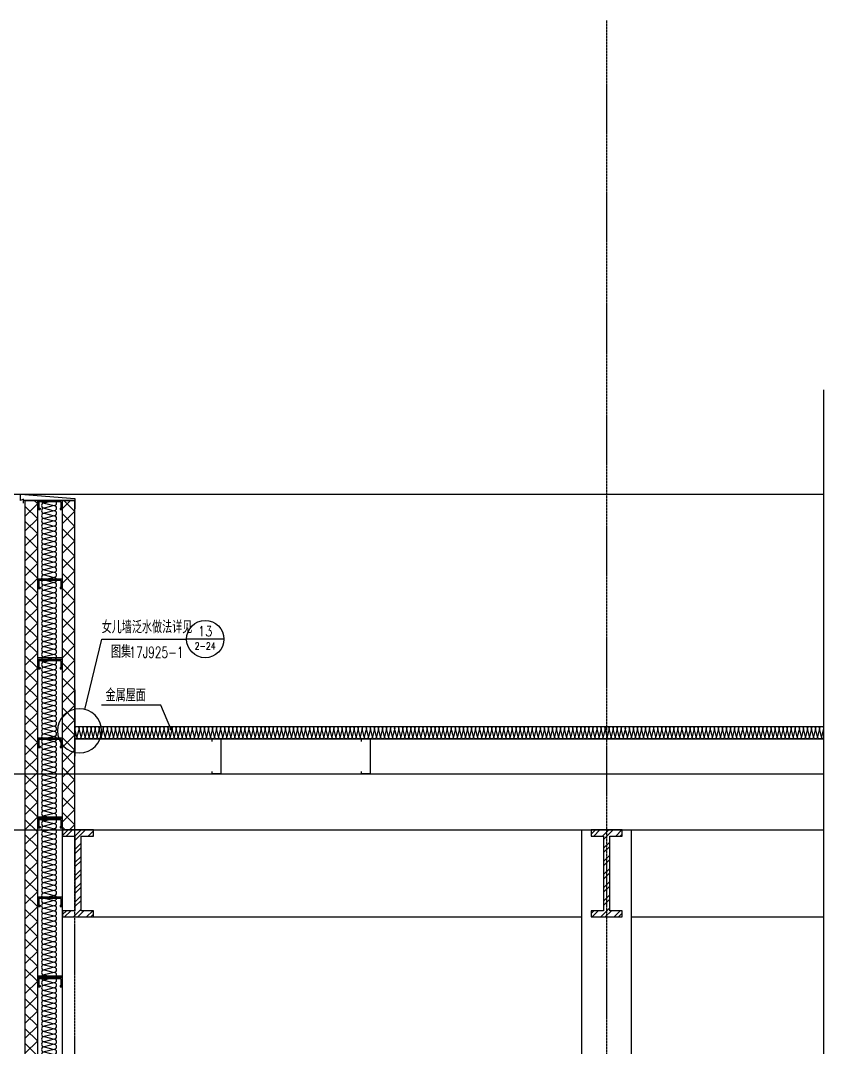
# Model space of a CAD drawing. Extents: x -1899985 to 1774885, y 556286 to 2175695.
# Drawn here: x -505517 to -498995, y 582308 to 590567 of the extents above; entities that cross this region are included whole.
import ezdxf
from ezdxf.enums import TextEntityAlignment as Align

# ---------------------------------------------------------------- set-up
doc = ezdxf.new("R2010")
doc.units = 0
doc.header["$LTSCALE"] = 10
doc.header["$MEASUREMENT"] = 0
doc.linetypes.add('20剖面图$0$__DASH', pattern=[0.35, 0.25, -0.1])
doc.linetypes.add('20剖面图$0$DOTE', pattern=[2.42, 2, -0.2, 0.02, -0.2])
for name, color, linetype in [('20剖面图$0$A-AXIS-DOTE', 14, '20剖面图$0$DOTE'), ('20剖面图$0$A-AXIS-SYMB', 3, 'Continuous'), ('20剖面图$0$A-HATCH-2', 251, 'Continuous'), ('20剖面图$0$A-LIN-V', 9, 'Continuous'), ('20剖面图$0$A-云线', 2, 'Continuous'), ('20剖面图$0$AS-COLN', 6, 'Continuous'), ('20剖面图$0$AS-WALL', 40, 'Continuous'), ('20剖面图$0$DIM_SYMB', 3, 'Continuous'), ('20剖面图$0$PUB_HATCH', 8, 'Continuous'), ('20剖面图$0$PUB_TEXT', 7, 'Continuous'), ('20剖面图$0$建-墙-填充', 8, 'Continuous'), ('20剖面图$0$建-柱-钢', 9, 'Continuous'), ('A-LIN-V', 9, 'Continuous')]:
    doc.layers.add(name, color=color, linetype=linetype)
doc.styles.add('20剖面图$0$_TCH_DIM', font='SIMPLEX', dxfattribs={"bigfont": 'GBCBIG'})
pattern_1 = [(45, (0, 0), (-53.0330086, 53.0330086), []), (45, (35.355, 0), (-53.0330086, 53.0330086), [])]
pattern_2 = [(45, (60, 0), (-60.000061, 60.000061), []), (135, (60, 0), (-60.000061, -60.000061), [])]

# ---------------------------------------------------------------- blocks, each defined once
blk = doc.blocks.new('20剖面图$0$G$C59B9C3A2')
at = {"layer": '20剖面图$0$A-LIN-V'}
blk.add_lwpolyline([(79.4, -16.8), (-333.7, -16.8)], dxfattribs=at)
at = {"layer": '20剖面图$0$AS-WALL'}
blk.add_lwpolyline([(-333.7, -38.1), (-333.7, -5.4), (-357.8, -16.8), (-357.8, 33.2), (79.4, 0), (79.4, -84.3)], dxfattribs=at)
blk = doc.blocks.new('20剖面图$0$CURVEPATTERNLIB$SYSLIB$岩棉板')
at = {"color": 0}
for p, q in [((0, -17), (12, -67)), ((12, -67), (24, -17))]:
    blk.add_line(p, q, dxfattribs=at)
for centre, start, end in [((12, -17), 0, 180), ((0, -67), 270, 0), ((24, -67), 180, 270)]:
    blk.add_arc(centre, 12, start, end, dxfattribs=at)
blk = doc.blocks.new('20剖面图$0$CURVEPATTERNLIB$SYSLIB$防水材料1')
at = {"layer": '20剖面图$0$PUB_HATCH'}
h = blk.add_hatch(dxfattribs=at)
h.set_pattern_fill('ANSI31', color=256, scale=10, angle=90, style=0)
h.set_pattern_definition([(45, (-196995.837, -685381.036), (11.22532015, -11.22532015), [])])
h.paths.add_polyline_path([(35, 0), (0, 0), (0, -100), (35, -100), (35, -90), (30, -90), (30, -95), (5, -95), (5, -5), (30, -5), (30, -10), (35, -10)])
h = blk.add_hatch(dxfattribs=at)
h.set_pattern_fill('ANSI31', color=256, scale=10, angle=90, style=0)
h.set_pattern_definition([(45, (-196695.837, -685381.036), (11.22532015, -11.22532015), [])])
h.paths.add_polyline_path([(335, 0), (300, 0), (300, -100), (335, -100), (335, -90), (330, -90), (330, -95), (305, -95), (305, -5), (330, -5), (330, -10), (335, -10)])
at = {"layer": '20剖面图$0$A-LIN-V', "extrusion": (-3.26108e-18, 2.41725e-31, -1)}
blk.add_line((600, 0), (600, -100), dxfattribs=at)
at = {"layer": '20剖面图$0$A-LIN-V'}
for p, q in [((30, -10), (35, -10)), ((330, -10), (335, -10)), ((30, -90), (35, -90)), ((330, -90), (335, -90))]:
    blk.add_line(p, q, dxfattribs=at)
at = {"layer": '20剖面图$0$A-LIN-V', "extrusion": (-3.26108e-18, 2.41725e-31, -1)}
for points in [[(-35, -10), (-35, 0), (0, 0), (0, -100), (-35, -100), (-35, -90)], [(-335, -10), (-335, 0), (-300, 0), (-300, -100), (-335, -100), (-335, -90)], [(-30, -10), (-30, -5), (-5, -5), (-5, -95), (-30, -95), (-30, -90)], [(-330, -10), (-330, -5), (-305, -5), (-305, -95), (-330, -95), (-330, -90)]]:
    blk.add_lwpolyline(points, dxfattribs=at)
at = {"layer": '20剖面图$0$A-LIN-V', "xscale": 0.8142221102150538, "yscale": 0.8108108108108109, "zscale": 0.8142221102150538}
for p in [(0, -20.1), (19.5, -20.1), (39.1, -20.1), (58.6, -20.1), (78.2, -20.1), (97.7, -20.1), (117.2, -20.1), (136.8, -20.1), (156.3, -20.1), (175.9, -20.1), (195.4, -20.1), (215, -20.1), (234.5, -20.1), (254, -20.1), (273.6, -20.1), (293.1, -20.1), (312.7, -20.1), (332.2, -20.1), (351.7, -20.1), (371.3, -20.1), (390.8, -20.1), (410.4, -20.1), (429.9, -20.1), (449.5, -20.1), (469, -20.1), (488.5, -20.1), (508.1, -20.1), (527.6, -20.1), (547.2, -20.1), (566.7, -20.1), (586.2, -20.1)]:
    blk.add_blockref('20剖面图$0$CURVEPATTERNLIB$SYSLIB$岩棉板', p, dxfattribs=at)
blk = doc.blocks.new('20剖面图')
at = {"layer": '20剖面图$0$PUB_HATCH'}
h = blk.add_hatch(dxfattribs=at)
h.set_pattern_fill('多孔材料', color=256, scale=30, style=0)
h.set_pattern_definition(pattern_2)
h.paths.add_polyline_path([(-505378.8, 570657.5), (-505378.8, 586707.5), (-505478.8, 586707.5), (-505478.8, 570657.5)])
h = blk.add_hatch(dxfattribs=at)
h.set_pattern_fill('多孔材料', color=256, scale=30, style=0)
h.set_pattern_definition(pattern_2)
h.paths.add_polyline_path([(-505078.8, 584057.5), (-505078.8, 586707.5), (-505178.8, 586707.5), (-505178.8, 584057.5)])
at = {"layer": '20剖面图$0$建-墙-填充'}
h = blk.add_hatch(dxfattribs=at)
h.set_pattern_fill('金属', color=256, scale=30, style=0)
h.set_pattern_definition(pattern_1)
h.paths.add_polyline_path([(-505178.8, 584057.5), (-505178.8, 584007.5), (-505078.8, 584007.5), (-505078.8, 583407.5), (-505178.8, 583407.5), (-505178.8, 583357.5), (-504928.8, 583357.5), (-504928.8, 583407.5), (-505028.8, 583407.5), (-505028.8, 584007.5), (-504928.8, 584007.5), (-504928.8, 584057.5)])
h = blk.add_hatch(dxfattribs=at)
h.set_pattern_fill('金属', color=256, scale=30, style=0)
h.set_pattern_definition(pattern_1)
h.paths.add_polyline_path([(-500927, 584057.5), (-500927, 584007.5), (-500827, 584007.5), (-500827, 583407.5), (-500927, 583407.5), (-500927, 583357.5), (-500677, 583357.5), (-500677, 583407.5), (-500777, 583407.5), (-500777, 584007.5), (-500677, 584007.5), (-500677, 584057.5)])
at = {"layer": '20剖面图$0$A-AXIS-DOTE'}
for p, q in [((-500802, 565767.9), (-500802, 590567)), ((-505078.8, 565758.8), (-505078.8, 585146))]:
    blk.add_line(p, q, dxfattribs=at)
at = {"layer": '20剖面图$0$A-AXIS-DOTE', "linetype": '20剖面图$0$__DASH', "ltscale": 2}
for p, q in [((-512118.3, 586757.5), (-501406.1, 586757.5)), ((-512118.3, 584507.5), (-499057.6, 584507.5)), ((-512118.3, 584057.5), (-499057.6, 584057.5))]:
    blk.add_line(p, q, dxfattribs=at)
at = {"layer": '20剖面图$0$A-AXIS-SYMB'}
for p, q in [((-505000.8, 585026.7), (-504863.3, 585592.3)), ((-504863.3, 585592.3), (-504181.4, 585592.3)), ((-503881.4, 585592.3), (-504181.4, 585592.3))]:
    blk.add_line(p, q, dxfattribs=at)
blk.add_lwpolyline([(-504865.6, 584854.7, 1), (-505219.7, 584854.7, 1)], format="xyb", close=True, dxfattribs=at)
blk.add_circle((-504031.4, 585592.3), 150, dxfattribs=at)
at = {"layer": '20剖面图$0$A-LIN-V'}
for p, q in [((-505516.6, 586757.5), (-499057.6, 586757.5)), ((-505078.8, 584507.5), (-499057.6, 584507.5)), ((-505178.8, 572757.5), (-505178.8, 584057.5)), ((-504928.8, 584057.5), (-499057.6, 584057.5)), ((-501002, 577557.5), (-501002, 584057.5)), ((-500602, 577557.5), (-500602, 584057.5)), ((-504928.8, 583357.5), (-501002, 583357.5)), ((-500602, 583357.5), (-499057.6, 583357.5))]:
    blk.add_line(p, q, dxfattribs=at)
for points in [[(-503976.7, 584769.5), (-503976.7, 584789.5), (-503906.7, 584789.5), (-503906.7, 584507.5), (-503976.7, 584507.5), (-503976.7, 584527.5)], [(-502774.5, 584769.5), (-502774.5, 584789.5), (-502704.5, 584789.5), (-502704.5, 584507.5), (-502774.5, 584507.5), (-502774.5, 584527.5)]]:
    blk.add_lwpolyline(points, dxfattribs=at)
at = {"layer": '20剖面图$0$A-云线'}
blk.add_line((-505078.8, 585185), (-505078.8, 584652), dxfattribs=at)
at = {"layer": '20剖面图$0$AS-COLN'}
for p, q in [((-505078.8, 584889.5), (-499057.6, 584889.5)), ((-505078.8, 584789.5), (-499057.6, 584789.5))]:
    blk.add_line(p, q, dxfattribs=at)
at = {"layer": '20剖面图$0$AS-WALL'}
for p, q in [((-505478.8, 570657.5), (-505478.8, 586707.5)), ((-505478.8, 586707.5), (-505378.8, 586707.5)), ((-505378.8, 570657.5), (-505378.8, 586707.5)), ((-505178.8, 584057.5), (-505178.8, 586707.5)), ((-505178.8, 586707.5), (-505078.8, 586707.5)), ((-505078.8, 584057.5), (-505078.8, 586707.5))]:
    blk.add_line(p, q, dxfattribs=at)
at = {"layer": '20剖面图$0$DIM_SYMB'}
for p, q in [((-504388.6, 585059.7), (-504864.5, 585059.7)), ((-504306.8, 584869.8), (-504388.6, 585059.7))]:
    blk.add_line(p, q, dxfattribs=at)
blk.add_lwpolyline([(-499057.6, 587596.5), (-499057.6, 576763.9), (-498994.6, 576741), (-499120.6, 576718.7), (-499057.6, 576696.4), (-499057.6, 565863.8)], dxfattribs=at)
at = {"layer": '20剖面图$0$DIM_SYMB', "const_width": 12}
blk.add_lwpolyline([(-504304.4, 584864.3, 1), (-504309.1, 584875.3, 1)], format="xyb", close=True, dxfattribs=at)
at = {"layer": '20剖面图$0$建-柱-钢'}
for p, q in [((-505178.8, 584057.5), (-505178.8, 584007.5)), ((-504928.8, 584057.5), (-505178.8, 584057.5)), ((-505178.8, 584007.5), (-505078.8, 584007.5)), ((-505078.8, 584007.5), (-505078.8, 583407.5)), ((-505028.8, 583407.5), (-505028.8, 584007.5)), ((-505028.8, 584007.5), (-504928.8, 584007.5)), ((-504928.8, 584007.5), (-504928.8, 584057.5)), ((-500927, 584057.5), (-500927, 584007.5)), ((-500677, 584057.5), (-500927, 584057.5)), ((-500927, 584007.5), (-500827, 584007.5)), ((-500827, 584007.5), (-500827, 583407.5)), ((-500777, 583407.5), (-500777, 584007.5)), ((-500777, 584007.5), (-500677, 584007.5)), ((-500677, 584007.5), (-500677, 584057.5)), ((-505078.8, 583407.5), (-505178.8, 583407.5)), ((-505178.8, 583407.5), (-505178.8, 583357.5)), ((-505178.8, 583357.5), (-504928.8, 583357.5)), ((-504928.8, 583407.5), (-505028.8, 583407.5)), ((-504928.8, 583357.5), (-504928.8, 583407.5)), ((-500827, 583407.5), (-500927, 583407.5)), ((-500927, 583407.5), (-500927, 583357.5)), ((-500927, 583357.5), (-500677, 583357.5)), ((-500677, 583407.5), (-500777, 583407.5)), ((-500677, 583357.5), (-500677, 583407.5))]:
    blk.add_line(p, q, dxfattribs=at)
at = {"layer": '20剖面图$0$A-HATCH-2'}
for name, p, xscale, yscale, zscale, rotation in [('20剖面图$0$CURVEPATTERNLIB$SYSLIB$防水材料1', (-505178.8, 586707.5), 2.111473257203671, 1.999999999990687, 1.999999999990687, 269.9999999972876), ('20剖面图$0$CURVEPATTERNLIB$SYSLIB$防水材料1', (-505178.8, 585428.4), 2.111473257203671, 1.999999999990687, 1.999999999990687, 269.9999999972876), ('20剖面图$0$CURVEPATTERNLIB$SYSLIB$岩棉板', (-505046.3, 584896.5), -1.356128581164697, 1.351351351351351, 1.351351351351351, 359.999999999948), ('20剖面图$0$CURVEPATTERNLIB$SYSLIB$岩棉板', (-505013.7, 584896.5), -1.356128581164697, 1.351351351351351, 1.351351351351351, 359.999999999948), ('20剖面图$0$CURVEPATTERNLIB$SYSLIB$岩棉板', (-504981.2, 584896.5), -1.356128581164697, 1.351351351351351, 1.351351351351351, 359.999999999948), ('20剖面图$0$CURVEPATTERNLIB$SYSLIB$岩棉板', (-504948.6, 584896.5), -1.356128581164697, 1.351351351351351, 1.351351351351351, 359.999999999948), ('20剖面图$0$CURVEPATTERNLIB$SYSLIB$岩棉板', (-504916.1, 584896.5), -1.356128581164697, 1.351351351351351, 1.351351351351351, 359.999999999948), ('20剖面图$0$CURVEPATTERNLIB$SYSLIB$岩棉板', (-504883.5, 584896.5), -1.356128581164697, 1.351351351351351, 1.351351351351351, 359.999999999948), ('20剖面图$0$CURVEPATTERNLIB$SYSLIB$岩棉板', (-504851, 584896.5), -1.356128581164697, 1.351351351351351, 1.351351351351351, 359.999999999948), ('20剖面图$0$CURVEPATTERNLIB$SYSLIB$岩棉板', (-504818.5, 584896.5), -1.356128581164697, 1.351351351351351, 1.351351351351351, 359.999999999948), ('20剖面图$0$CURVEPATTERNLIB$SYSLIB$岩棉板', (-504785.9, 584896.5), -1.356128581164697, 1.351351351351351, 1.351351351351351, 359.999999999948), ('20剖面图$0$CURVEPATTERNLIB$SYSLIB$岩棉板', (-504753.4, 584896.5), -1.356128581164697, 1.351351351351351, 1.351351351351351, 359.999999999948), ('20剖面图$0$CURVEPATTERNLIB$SYSLIB$岩棉板', (-504720.8, 584896.5), -1.356128581164697, 1.351351351351351, 1.351351351351351, 359.999999999948), ('20剖面图$0$CURVEPATTERNLIB$SYSLIB$岩棉板', (-504688.3, 584896.5), -1.356128581164697, 1.351351351351351, 1.351351351351351, 359.999999999948), ('20剖面图$0$CURVEPATTERNLIB$SYSLIB$岩棉板', (-504655.7, 584896.5), -1.356128581164697, 1.351351351351351, 1.351351351351351, 359.999999999948), ('20剖面图$0$CURVEPATTERNLIB$SYSLIB$岩棉板', (-504623.2, 584896.5), -1.356128581164697, 1.351351351351351, 1.351351351351351, 359.999999999948), ('20剖面图$0$CURVEPATTERNLIB$SYSLIB$岩棉板', (-504590.6, 584896.5), -1.356128581164697, 1.351351351351351, 1.351351351351351, 359.999999999948), ('20剖面图$0$CURVEPATTERNLIB$SYSLIB$岩棉板', (-504558.1, 584896.5), -1.356128581164697, 1.351351351351351, 1.351351351351351, 359.999999999948), ('20剖面图$0$CURVEPATTERNLIB$SYSLIB$岩棉板', (-504525.5, 584896.5), -1.356128581164697, 1.351351351351351, 1.351351351351351, 359.999999999948), ('20剖面图$0$CURVEPATTERNLIB$SYSLIB$岩棉板', (-504493, 584896.5), -1.356128581164697, 1.351351351351351, 1.351351351351351, 359.999999999948), ('20剖面图$0$CURVEPATTERNLIB$SYSLIB$岩棉板', (-504460.4, 584896.5), -1.356128581164697, 1.351351351351351, 1.351351351351351, 359.999999999948), ('20剖面图$0$CURVEPATTERNLIB$SYSLIB$岩棉板', (-504427.9, 584896.5), -1.356128581164697, 1.351351351351351, 1.351351351351351, 359.999999999948), ('20剖面图$0$CURVEPATTERNLIB$SYSLIB$岩棉板', (-504395.3, 584896.5), -1.356128581164697, 1.351351351351351, 1.351351351351351, 359.999999999948), ('20剖面图$0$CURVEPATTERNLIB$SYSLIB$岩棉板', (-504362.8, 584896.5), -1.356128581164697, 1.351351351351351, 1.351351351351351, 359.999999999948), ('20剖面图$0$CURVEPATTERNLIB$SYSLIB$岩棉板', (-504330.2, 584896.5), -1.356128581164697, 1.351351351351351, 1.351351351351351, 359.999999999948), ('20剖面图$0$CURVEPATTERNLIB$SYSLIB$岩棉板', (-504297.7, 584896.5), -1.356128581164697, 1.351351351351351, 1.351351351351351, 359.999999999948), ('20剖面图$0$CURVEPATTERNLIB$SYSLIB$岩棉板', (-504265.2, 584896.5), -1.356128581164697, 1.351351351351351, 1.351351351351351, 359.999999999948), ('20剖面图$0$CURVEPATTERNLIB$SYSLIB$岩棉板', (-504232.6, 584896.5), -1.356128581164697, 1.351351351351351, 1.351351351351351, 359.999999999948), ('20剖面图$0$CURVEPATTERNLIB$SYSLIB$岩棉板', (-504200.1, 584896.5), -1.356128581164697, 1.351351351351351, 1.351351351351351, 359.999999999948), ('20剖面图$0$CURVEPATTERNLIB$SYSLIB$岩棉板', (-504167.5, 584896.5), -1.356128581164697, 1.351351351351351, 1.351351351351351, 359.999999999948), ('20剖面图$0$CURVEPATTERNLIB$SYSLIB$岩棉板', (-504135, 584896.5), -1.356128581164697, 1.351351351351351, 1.351351351351351, 359.999999999948), ('20剖面图$0$CURVEPATTERNLIB$SYSLIB$岩棉板', (-504102.4, 584896.5), -1.356128581164697, 1.351351351351351, 1.351351351351351, 359.999999999948), ('20剖面图$0$CURVEPATTERNLIB$SYSLIB$岩棉板', (-504069.9, 584896.5), -1.356128581164697, 1.351351351351351, 1.351351351351351, 359.999999999948), ('20剖面图$0$CURVEPATTERNLIB$SYSLIB$岩棉板', (-504037.3, 584896.5), -1.356128581164697, 1.351351351351351, 1.351351351351351, 359.999999999948), ('20剖面图$0$CURVEPATTERNLIB$SYSLIB$岩棉板', (-504004.8, 584896.5), -1.356128581164697, 1.351351351351351, 1.351351351351351, 359.999999999948), ('20剖面图$0$CURVEPATTERNLIB$SYSLIB$岩棉板', (-503972.2, 584896.5), -1.356128581164697, 1.351351351351351, 1.351351351351351, 359.999999999948), ('20剖面图$0$CURVEPATTERNLIB$SYSLIB$岩棉板', (-503939.7, 584896.5), -1.356128581164697, 1.351351351351351, 1.351351351351351, 359.999999999948), ('20剖面图$0$CURVEPATTERNLIB$SYSLIB$岩棉板', (-503907.1, 584896.5), -1.356128581164697, 1.351351351351351, 1.351351351351351, 359.999999999948), ('20剖面图$0$CURVEPATTERNLIB$SYSLIB$岩棉板', (-503874.6, 584896.5), -1.356128581164697, 1.351351351351351, 1.351351351351351, 359.999999999948), ('20剖面图$0$CURVEPATTERNLIB$SYSLIB$岩棉板', (-503842, 584896.5), -1.356128581164697, 1.351351351351351, 1.351351351351351, 359.999999999948), ('20剖面图$0$CURVEPATTERNLIB$SYSLIB$岩棉板', (-503809.5, 584896.5), -1.356128581164697, 1.351351351351351, 1.351351351351351, 359.999999999948), ('20剖面图$0$CURVEPATTERNLIB$SYSLIB$岩棉板', (-503776.9, 584896.5), -1.356128581164697, 1.351351351351351, 1.351351351351351, 359.999999999948), ('20剖面图$0$CURVEPATTERNLIB$SYSLIB$岩棉板', (-503744.4, 584896.5), -1.356128581164697, 1.351351351351351, 1.351351351351351, 359.999999999948), ('20剖面图$0$CURVEPATTERNLIB$SYSLIB$岩棉板', (-503711.9, 584896.5), -1.356128581164697, 1.351351351351351, 1.351351351351351, 359.999999999948), ('20剖面图$0$CURVEPATTERNLIB$SYSLIB$岩棉板', (-503679.3, 584896.5), -1.356128581164697, 1.351351351351351, 1.351351351351351, 359.999999999948), ('20剖面图$0$CURVEPATTERNLIB$SYSLIB$岩棉板', (-503646.8, 584896.5), -1.356128581164697, 1.351351351351351, 1.351351351351351, 359.999999999948), ('20剖面图$0$CURVEPATTERNLIB$SYSLIB$岩棉板', (-503614.2, 584896.5), -1.356128581164697, 1.351351351351351, 1.351351351351351, 359.999999999948), ('20剖面图$0$CURVEPATTERNLIB$SYSLIB$岩棉板', (-503581.7, 584896.5), -1.356128581164697, 1.351351351351351, 1.351351351351351, 359.999999999948), ('20剖面图$0$CURVEPATTERNLIB$SYSLIB$岩棉板', (-503549.1, 584896.5), -1.356128581164697, 1.351351351351351, 1.351351351351351, 359.999999999948), ('20剖面图$0$CURVEPATTERNLIB$SYSLIB$岩棉板', (-503516.6, 584896.5), -1.356128581164697, 1.351351351351351, 1.351351351351351, 359.999999999948), ('20剖面图$0$CURVEPATTERNLIB$SYSLIB$岩棉板', (-503484, 584896.5), -1.356128581164697, 1.351351351351351, 1.351351351351351, 359.999999999948), ('20剖面图$0$CURVEPATTERNLIB$SYSLIB$岩棉板', (-503451.5, 584896.5), -1.356128581164697, 1.351351351351351, 1.351351351351351, 359.999999999948), ('20剖面图$0$CURVEPATTERNLIB$SYSLIB$岩棉板', (-503418.9, 584896.5), -1.356128581164697, 1.351351351351351, 1.351351351351351, 359.999999999948), ('20剖面图$0$CURVEPATTERNLIB$SYSLIB$岩棉板', (-503386.4, 584896.5), -1.356128581164697, 1.351351351351351, 1.351351351351351, 359.999999999948), ('20剖面图$0$CURVEPATTERNLIB$SYSLIB$岩棉板', (-503353.8, 584896.5), -1.356128581164697, 1.351351351351351, 1.351351351351351, 359.999999999948), ('20剖面图$0$CURVEPATTERNLIB$SYSLIB$岩棉板', (-503321.3, 584896.5), -1.356128581164697, 1.351351351351351, 1.351351351351351, 359.999999999948), ('20剖面图$0$CURVEPATTERNLIB$SYSLIB$岩棉板', (-503288.7, 584896.5), -1.356128581164697, 1.351351351351351, 1.351351351351351, 359.999999999948), ('20剖面图$0$CURVEPATTERNLIB$SYSLIB$岩棉板', (-503256.2, 584896.5), -1.356128581164697, 1.351351351351351, 1.351351351351351, 359.999999999948), ('20剖面图$0$CURVEPATTERNLIB$SYSLIB$岩棉板', (-503223.6, 584896.5), -1.356128581164697, 1.351351351351351, 1.351351351351351, 359.999999999948), ('20剖面图$0$CURVEPATTERNLIB$SYSLIB$岩棉板', (-503191.1, 584896.5), -1.356128581164697, 1.351351351351351, 1.351351351351351, 359.999999999948), ('20剖面图$0$CURVEPATTERNLIB$SYSLIB$岩棉板', (-503158.5, 584896.5), -1.356128581164697, 1.351351351351351, 1.351351351351351, 359.999999999948), ('20剖面图$0$CURVEPATTERNLIB$SYSLIB$岩棉板', (-503126, 584896.5), -1.356128581164697, 1.351351351351351, 1.351351351351351, 359.999999999948), ('20剖面图$0$CURVEPATTERNLIB$SYSLIB$岩棉板', (-503093.5, 584896.5), -1.356128581164697, 1.351351351351351, 1.351351351351351, 359.999999999948), ('20剖面图$0$CURVEPATTERNLIB$SYSLIB$岩棉板', (-503060.9, 584896.5), -1.356128581164697, 1.351351351351351, 1.351351351351351, 359.999999999948), ('20剖面图$0$CURVEPATTERNLIB$SYSLIB$岩棉板', (-503028.4, 584896.5), -1.356128581164697, 1.351351351351351, 1.351351351351351, 359.999999999948), ('20剖面图$0$CURVEPATTERNLIB$SYSLIB$岩棉板', (-502995.8, 584896.5), -1.356128581164697, 1.351351351351351, 1.351351351351351, 359.999999999948), ('20剖面图$0$CURVEPATTERNLIB$SYSLIB$岩棉板', (-502963.3, 584896.5), -1.356128581164697, 1.351351351351351, 1.351351351351351, 359.999999999948), ('20剖面图$0$CURVEPATTERNLIB$SYSLIB$岩棉板', (-502930.7, 584896.5), -1.356128581164697, 1.351351351351351, 1.351351351351351, 359.999999999948), ('20剖面图$0$CURVEPATTERNLIB$SYSLIB$岩棉板', (-502898.2, 584896.5), -1.356128581164697, 1.351351351351351, 1.351351351351351, 359.999999999948), ('20剖面图$0$CURVEPATTERNLIB$SYSLIB$岩棉板', (-502865.6, 584896.5), -1.356128581164697, 1.351351351351351, 1.351351351351351, 359.999999999948), ('20剖面图$0$CURVEPATTERNLIB$SYSLIB$岩棉板', (-502833.1, 584896.5), -1.356128581164697, 1.351351351351351, 1.351351351351351, 359.999999999948), ('20剖面图$0$CURVEPATTERNLIB$SYSLIB$岩棉板', (-502800.5, 584896.5), -1.356128581164697, 1.351351351351351, 1.351351351351351, 359.999999999948), ('20剖面图$0$CURVEPATTERNLIB$SYSLIB$岩棉板', (-502768, 584896.5), -1.356128581164697, 1.351351351351351, 1.351351351351351, 359.999999999948), ('20剖面图$0$CURVEPATTERNLIB$SYSLIB$岩棉板', (-502735.4, 584896.5), -1.356128581164697, 1.351351351351351, 1.351351351351351, 359.999999999948), ('20剖面图$0$CURVEPATTERNLIB$SYSLIB$岩棉板', (-502702.9, 584896.5), -1.356128581164697, 1.351351351351351, 1.351351351351351, 359.999999999948), ('20剖面图$0$CURVEPATTERNLIB$SYSLIB$岩棉板', (-502670.3, 584896.5), -1.356128581164697, 1.351351351351351, 1.351351351351351, 359.999999999948), ('20剖面图$0$CURVEPATTERNLIB$SYSLIB$岩棉板', (-502637.8, 584896.5), -1.356128581164697, 1.351351351351351, 1.351351351351351, 359.999999999948), ('20剖面图$0$CURVEPATTERNLIB$SYSLIB$岩棉板', (-502605.2, 584896.5), -1.356128581164697, 1.351351351351351, 1.351351351351351, 359.999999999948), ('20剖面图$0$CURVEPATTERNLIB$SYSLIB$岩棉板', (-502572.7, 584896.5), -1.356128581164697, 1.351351351351351, 1.351351351351351, 359.999999999948), ('20剖面图$0$CURVEPATTERNLIB$SYSLIB$岩棉板', (-502540.2, 584896.5), -1.356128581164697, 1.351351351351351, 1.351351351351351, 359.999999999948), ('20剖面图$0$CURVEPATTERNLIB$SYSLIB$岩棉板', (-502507.6, 584896.5), -1.356128581164697, 1.351351351351351, 1.351351351351351, 359.999999999948), ('20剖面图$0$CURVEPATTERNLIB$SYSLIB$岩棉板', (-502475.1, 584896.5), -1.356128581164697, 1.351351351351351, 1.351351351351351, 359.999999999948), ('20剖面图$0$CURVEPATTERNLIB$SYSLIB$岩棉板', (-502442.5, 584896.5), -1.356128581164697, 1.351351351351351, 1.351351351351351, 359.999999999948), ('20剖面图$0$CURVEPATTERNLIB$SYSLIB$岩棉板', (-502410, 584896.5), -1.356128581164697, 1.351351351351351, 1.351351351351351, 359.999999999948), ('20剖面图$0$CURVEPATTERNLIB$SYSLIB$岩棉板', (-502377.4, 584896.5), -1.356128581164697, 1.351351351351351, 1.351351351351351, 359.999999999948), ('20剖面图$0$CURVEPATTERNLIB$SYSLIB$岩棉板', (-502344.9, 584896.5), -1.356128581164697, 1.351351351351351, 1.351351351351351, 359.999999999948), ('20剖面图$0$CURVEPATTERNLIB$SYSLIB$岩棉板', (-502312.3, 584896.5), -1.356128581164697, 1.351351351351351, 1.351351351351351, 359.999999999948), ('20剖面图$0$CURVEPATTERNLIB$SYSLIB$岩棉板', (-502279.8, 584896.5), -1.356128581164697, 1.351351351351351, 1.351351351351351, 359.999999999948), ('20剖面图$0$CURVEPATTERNLIB$SYSLIB$岩棉板', (-502247.2, 584896.5), -1.356128581164697, 1.351351351351351, 1.351351351351351, 359.999999999948), ('20剖面图$0$CURVEPATTERNLIB$SYSLIB$岩棉板', (-502214.7, 584896.5), -1.356128581164697, 1.351351351351351, 1.351351351351351, 359.999999999948), ('20剖面图$0$CURVEPATTERNLIB$SYSLIB$岩棉板', (-502182.1, 584896.5), -1.356128581164697, 1.351351351351351, 1.351351351351351, 359.999999999948), ('20剖面图$0$CURVEPATTERNLIB$SYSLIB$岩棉板', (-502149.6, 584896.5), -1.356128581164697, 1.351351351351351, 1.351351351351351, 359.999999999948), ('20剖面图$0$CURVEPATTERNLIB$SYSLIB$岩棉板', (-502117, 584896.5), -1.356128581164697, 1.351351351351351, 1.351351351351351, 359.999999999948), ('20剖面图$0$CURVEPATTERNLIB$SYSLIB$岩棉板', (-502084.5, 584896.5), -1.356128581164697, 1.351351351351351, 1.351351351351351, 359.999999999948), ('20剖面图$0$CURVEPATTERNLIB$SYSLIB$岩棉板', (-502051.9, 584896.5), -1.356128581164697, 1.351351351351351, 1.351351351351351, 359.999999999948), ('20剖面图$0$CURVEPATTERNLIB$SYSLIB$岩棉板', (-502019.4, 584896.5), -1.356128581164697, 1.351351351351351, 1.351351351351351, 359.999999999948), ('20剖面图$0$CURVEPATTERNLIB$SYSLIB$岩棉板', (-501986.9, 584896.5), -1.356128581164697, 1.351351351351351, 1.351351351351351, 359.999999999948), ('20剖面图$0$CURVEPATTERNLIB$SYSLIB$岩棉板', (-501954.3, 584896.5), -1.356128581164697, 1.351351351351351, 1.351351351351351, 359.999999999948), ('20剖面图$0$CURVEPATTERNLIB$SYSLIB$岩棉板', (-501921.8, 584896.5), -1.356128581164697, 1.351351351351351, 1.351351351351351, 359.999999999948), ('20剖面图$0$CURVEPATTERNLIB$SYSLIB$岩棉板', (-501889.2, 584896.5), -1.356128581164697, 1.351351351351351, 1.351351351351351, 359.999999999948), ('20剖面图$0$CURVEPATTERNLIB$SYSLIB$岩棉板', (-501856.7, 584896.5), -1.356128581164697, 1.351351351351351, 1.351351351351351, 359.999999999948), ('20剖面图$0$CURVEPATTERNLIB$SYSLIB$岩棉板', (-501824.1, 584896.5), -1.356128581164697, 1.351351351351351, 1.351351351351351, 359.999999999948), ('20剖面图$0$CURVEPATTERNLIB$SYSLIB$岩棉板', (-501791.6, 584896.5), -1.356128581164697, 1.351351351351351, 1.351351351351351, 359.999999999948), ('20剖面图$0$CURVEPATTERNLIB$SYSLIB$岩棉板', (-501759, 584896.5), -1.356128581164697, 1.351351351351351, 1.351351351351351, 359.999999999948), ('20剖面图$0$CURVEPATTERNLIB$SYSLIB$岩棉板', (-501726.5, 584896.5), -1.356128581164697, 1.351351351351351, 1.351351351351351, 359.999999999948), ('20剖面图$0$CURVEPATTERNLIB$SYSLIB$岩棉板', (-501693.9, 584896.5), -1.356128581164697, 1.351351351351351, 1.351351351351351, 359.999999999948), ('20剖面图$0$CURVEPATTERNLIB$SYSLIB$岩棉板', (-501661.4, 584896.5), -1.356128581164697, 1.351351351351351, 1.351351351351351, 359.999999999948), ('20剖面图$0$CURVEPATTERNLIB$SYSLIB$岩棉板', (-501628.8, 584896.5), -1.356128581164697, 1.351351351351351, 1.351351351351351, 359.999999999948), ('20剖面图$0$CURVEPATTERNLIB$SYSLIB$岩棉板', (-501596.3, 584896.5), -1.356128581164697, 1.351351351351351, 1.351351351351351, 359.999999999948), ('20剖面图$0$CURVEPATTERNLIB$SYSLIB$岩棉板', (-501563.7, 584896.5), -1.356128581164697, 1.351351351351351, 1.351351351351351, 359.999999999948), ('20剖面图$0$CURVEPATTERNLIB$SYSLIB$岩棉板', (-501531.2, 584896.5), -1.356128581164697, 1.351351351351351, 1.351351351351351, 359.999999999948), ('20剖面图$0$CURVEPATTERNLIB$SYSLIB$岩棉板', (-501498.6, 584896.5), -1.356128581164697, 1.351351351351351, 1.351351351351351, 359.999999999948), ('20剖面图$0$CURVEPATTERNLIB$SYSLIB$岩棉板', (-501466.1, 584896.5), -1.356128581164697, 1.351351351351351, 1.351351351351351, 359.999999999948), ('20剖面图$0$CURVEPATTERNLIB$SYSLIB$岩棉板', (-501433.6, 584896.5), -1.356128581164697, 1.351351351351351, 1.351351351351351, 359.999999999948), ('20剖面图$0$CURVEPATTERNLIB$SYSLIB$岩棉板', (-501401, 584896.5), -1.356128581164697, 1.351351351351351, 1.351351351351351, 359.999999999948), ('20剖面图$0$CURVEPATTERNLIB$SYSLIB$岩棉板', (-501368.5, 584896.5), -1.356128581164697, 1.351351351351351, 1.351351351351351, 359.999999999948), ('20剖面图$0$CURVEPATTERNLIB$SYSLIB$岩棉板', (-501335.9, 584896.5), -1.356128581164697, 1.351351351351351, 1.351351351351351, 359.999999999948), ('20剖面图$0$CURVEPATTERNLIB$SYSLIB$岩棉板', (-501303.4, 584896.5), -1.356128581164697, 1.351351351351351, 1.351351351351351, 359.999999999948), ('20剖面图$0$CURVEPATTERNLIB$SYSLIB$岩棉板', (-501270.8, 584896.5), -1.356128581164697, 1.351351351351351, 1.351351351351351, 359.999999999948), ('20剖面图$0$CURVEPATTERNLIB$SYSLIB$岩棉板', (-501238.3, 584896.5), -1.356128581164697, 1.351351351351351, 1.351351351351351, 359.999999999948), ('20剖面图$0$CURVEPATTERNLIB$SYSLIB$岩棉板', (-501205.7, 584896.5), -1.356128581164697, 1.351351351351351, 1.351351351351351, 359.999999999948), ('20剖面图$0$CURVEPATTERNLIB$SYSLIB$岩棉板', (-501173.2, 584896.5), -1.356128581164697, 1.351351351351351, 1.351351351351351, 359.999999999948), ('20剖面图$0$CURVEPATTERNLIB$SYSLIB$岩棉板', (-501140.6, 584896.5), -1.356128581164697, 1.351351351351351, 1.351351351351351, 359.999999999948), ('20剖面图$0$CURVEPATTERNLIB$SYSLIB$岩棉板', (-501108.1, 584896.5), -1.356128581164697, 1.351351351351351, 1.351351351351351, 359.999999999948), ('20剖面图$0$CURVEPATTERNLIB$SYSLIB$岩棉板', (-501075.5, 584896.5), -1.356128581164697, 1.351351351351351, 1.351351351351351, 359.999999999948), ('20剖面图$0$CURVEPATTERNLIB$SYSLIB$岩棉板', (-501043, 584896.5), -1.356128581164697, 1.351351351351351, 1.351351351351351, 359.999999999948), ('20剖面图$0$CURVEPATTERNLIB$SYSLIB$岩棉板', (-501010.4, 584896.5), -1.356128581164697, 1.351351351351351, 1.351351351351351, 359.999999999948), ('20剖面图$0$CURVEPATTERNLIB$SYSLIB$岩棉板', (-500977.9, 584896.5), -1.356128581164697, 1.351351351351351, 1.351351351351351, 359.999999999948), ('20剖面图$0$CURVEPATTERNLIB$SYSLIB$岩棉板', (-500945.3, 584896.5), -1.356128581164697, 1.351351351351351, 1.351351351351351, 359.999999999948), ('20剖面图$0$CURVEPATTERNLIB$SYSLIB$岩棉板', (-500912.8, 584896.5), -1.356128581164697, 1.351351351351351, 1.351351351351351, 359.999999999948), ('20剖面图$0$CURVEPATTERNLIB$SYSLIB$岩棉板', (-500880.3, 584896.5), -1.356128581164697, 1.351351351351351, 1.351351351351351, 359.999999999948), ('20剖面图$0$CURVEPATTERNLIB$SYSLIB$岩棉板', (-500847.7, 584896.5), -1.356128581164697, 1.351351351351351, 1.351351351351351, 359.999999999948), ('20剖面图$0$CURVEPATTERNLIB$SYSLIB$岩棉板', (-500815.2, 584896.5), -1.356128581164697, 1.351351351351351, 1.351351351351351, 359.999999999948), ('20剖面图$0$CURVEPATTERNLIB$SYSLIB$岩棉板', (-500782.6, 584896.5), -1.356128581164697, 1.351351351351351, 1.351351351351351, 359.999999999948), ('20剖面图$0$CURVEPATTERNLIB$SYSLIB$岩棉板', (-500750.1, 584896.5), -1.356128581164697, 1.351351351351351, 1.351351351351351, 359.999999999948), ('20剖面图$0$CURVEPATTERNLIB$SYSLIB$岩棉板', (-500717.5, 584896.5), -1.356128581164697, 1.351351351351351, 1.351351351351351, 359.999999999948), ('20剖面图$0$CURVEPATTERNLIB$SYSLIB$岩棉板', (-500685, 584896.5), -1.356128581164697, 1.351351351351351, 1.351351351351351, 359.999999999948), ('20剖面图$0$CURVEPATTERNLIB$SYSLIB$岩棉板', (-500652.4, 584896.5), -1.356128581164697, 1.351351351351351, 1.351351351351351, 359.999999999948), ('20剖面图$0$CURVEPATTERNLIB$SYSLIB$岩棉板', (-500619.9, 584896.5), -1.356128581164697, 1.351351351351351, 1.351351351351351, 359.999999999948), ('20剖面图$0$CURVEPATTERNLIB$SYSLIB$岩棉板', (-500587.3, 584896.5), -1.356128581164697, 1.351351351351351, 1.351351351351351, 359.999999999948), ('20剖面图$0$CURVEPATTERNLIB$SYSLIB$岩棉板', (-500554.8, 584896.5), -1.356128581164697, 1.351351351351351, 1.351351351351351, 359.999999999948), ('20剖面图$0$CURVEPATTERNLIB$SYSLIB$岩棉板', (-500522.2, 584896.5), -1.356128581164697, 1.351351351351351, 1.351351351351351, 359.999999999948), ('20剖面图$0$CURVEPATTERNLIB$SYSLIB$岩棉板', (-500489.7, 584896.5), -1.356128581164697, 1.351351351351351, 1.351351351351351, 359.999999999948), ('20剖面图$0$CURVEPATTERNLIB$SYSLIB$岩棉板', (-500457.1, 584896.5), -1.356128581164697, 1.351351351351351, 1.351351351351351, 359.999999999948), ('20剖面图$0$CURVEPATTERNLIB$SYSLIB$岩棉板', (-500424.6, 584896.5), -1.356128581164697, 1.351351351351351, 1.351351351351351, 359.999999999948), ('20剖面图$0$CURVEPATTERNLIB$SYSLIB$岩棉板', (-500392, 584896.5), -1.356128581164697, 1.351351351351351, 1.351351351351351, 359.999999999948), ('20剖面图$0$CURVEPATTERNLIB$SYSLIB$岩棉板', (-500359.5, 584896.5), -1.356128581164697, 1.351351351351351, 1.351351351351351, 359.999999999948), ('20剖面图$0$CURVEPATTERNLIB$SYSLIB$岩棉板', (-500327, 584896.5), -1.356128581164697, 1.351351351351351, 1.351351351351351, 359.999999999948), ('20剖面图$0$CURVEPATTERNLIB$SYSLIB$岩棉板', (-500294.4, 584896.5), -1.356128581164697, 1.351351351351351, 1.351351351351351, 359.999999999948), ('20剖面图$0$CURVEPATTERNLIB$SYSLIB$岩棉板', (-500261.9, 584896.5), -1.356128581164697, 1.351351351351351, 1.351351351351351, 359.999999999948), ('20剖面图$0$CURVEPATTERNLIB$SYSLIB$岩棉板', (-500229.3, 584896.5), -1.356128581164697, 1.351351351351351, 1.351351351351351, 359.999999999948), ('20剖面图$0$CURVEPATTERNLIB$SYSLIB$岩棉板', (-500196.8, 584896.5), -1.356128581164697, 1.351351351351351, 1.351351351351351, 359.999999999948), ('20剖面图$0$CURVEPATTERNLIB$SYSLIB$岩棉板', (-500164.2, 584896.5), -1.356128581164697, 1.351351351351351, 1.351351351351351, 359.999999999948), ('20剖面图$0$CURVEPATTERNLIB$SYSLIB$岩棉板', (-500131.7, 584896.5), -1.356128581164697, 1.351351351351351, 1.351351351351351, 359.999999999948), ('20剖面图$0$CURVEPATTERNLIB$SYSLIB$岩棉板', (-500099.1, 584896.5), -1.356128581164697, 1.351351351351351, 1.351351351351351, 359.999999999948), ('20剖面图$0$CURVEPATTERNLIB$SYSLIB$岩棉板', (-500066.6, 584896.5), -1.356128581164697, 1.351351351351351, 1.351351351351351, 359.999999999948), ('20剖面图$0$CURVEPATTERNLIB$SYSLIB$岩棉板', (-500034, 584896.5), -1.356128581164697, 1.351351351351351, 1.351351351351351, 359.999999999948), ('20剖面图$0$CURVEPATTERNLIB$SYSLIB$岩棉板', (-500001.5, 584896.5), -1.356128581164697, 1.351351351351351, 1.351351351351351, 359.999999999948), ('20剖面图$0$CURVEPATTERNLIB$SYSLIB$岩棉板', (-499968.9, 584896.5), -1.356128581164697, 1.351351351351351, 1.351351351351351, 359.999999999948), ('20剖面图$0$CURVEPATTERNLIB$SYSLIB$岩棉板', (-499936.4, 584896.5), -1.356128581164697, 1.351351351351351, 1.351351351351351, 359.999999999948), ('20剖面图$0$CURVEPATTERNLIB$SYSLIB$岩棉板', (-499903.8, 584896.5), -1.356128581164697, 1.351351351351351, 1.351351351351351, 359.999999999948), ('20剖面图$0$CURVEPATTERNLIB$SYSLIB$岩棉板', (-499871.3, 584896.5), -1.356128581164697, 1.351351351351351, 1.351351351351351, 359.999999999948), ('20剖面图$0$CURVEPATTERNLIB$SYSLIB$岩棉板', (-499838.7, 584896.5), -1.356128581164697, 1.351351351351351, 1.351351351351351, 359.999999999948), ('20剖面图$0$CURVEPATTERNLIB$SYSLIB$岩棉板', (-499806.2, 584896.5), -1.356128581164697, 1.351351351351351, 1.351351351351351, 359.999999999948), ('20剖面图$0$CURVEPATTERNLIB$SYSLIB$岩棉板', (-499773.7, 584896.5), -1.356128581164697, 1.351351351351351, 1.351351351351351, 359.999999999948), ('20剖面图$0$CURVEPATTERNLIB$SYSLIB$岩棉板', (-499741.1, 584896.5), -1.356128581164697, 1.351351351351351, 1.351351351351351, 359.999999999948), ('20剖面图$0$CURVEPATTERNLIB$SYSLIB$岩棉板', (-499708.6, 584896.5), -1.356128581164697, 1.351351351351351, 1.351351351351351, 359.999999999948), ('20剖面图$0$CURVEPATTERNLIB$SYSLIB$岩棉板', (-499676, 584896.5), -1.356128581164697, 1.351351351351351, 1.351351351351351, 359.999999999948), ('20剖面图$0$CURVEPATTERNLIB$SYSLIB$岩棉板', (-499643.5, 584896.5), -1.356128581164697, 1.351351351351351, 1.351351351351351, 359.999999999948), ('20剖面图$0$CURVEPATTERNLIB$SYSLIB$岩棉板', (-499610.9, 584896.5), -1.356128581164697, 1.351351351351351, 1.351351351351351, 359.999999999948), ('20剖面图$0$CURVEPATTERNLIB$SYSLIB$岩棉板', (-499578.4, 584896.5), -1.356128581164697, 1.351351351351351, 1.351351351351351, 359.999999999948), ('20剖面图$0$CURVEPATTERNLIB$SYSLIB$岩棉板', (-499545.8, 584896.5), -1.356128581164697, 1.351351351351351, 1.351351351351351, 359.999999999948), ('20剖面图$0$CURVEPATTERNLIB$SYSLIB$岩棉板', (-499513.3, 584896.5), -1.356128581164697, 1.351351351351351, 1.351351351351351, 359.999999999948), ('20剖面图$0$CURVEPATTERNLIB$SYSLIB$岩棉板', (-499480.7, 584896.5), -1.356128581164697, 1.351351351351351, 1.351351351351351, 359.999999999948), ('20剖面图$0$CURVEPATTERNLIB$SYSLIB$岩棉板', (-499448.2, 584896.5), -1.356128581164697, 1.351351351351351, 1.351351351351351, 359.999999999948), ('20剖面图$0$CURVEPATTERNLIB$SYSLIB$岩棉板', (-499415.6, 584896.5), -1.356128581164697, 1.351351351351351, 1.351351351351351, 359.999999999948), ('20剖面图$0$CURVEPATTERNLIB$SYSLIB$岩棉板', (-499383.1, 584896.5), -1.356128581164697, 1.351351351351351, 1.351351351351351, 359.999999999948), ('20剖面图$0$CURVEPATTERNLIB$SYSLIB$岩棉板', (-499350.5, 584896.5), -1.356128581164697, 1.351351351351351, 1.351351351351351, 359.999999999948), ('20剖面图$0$CURVEPATTERNLIB$SYSLIB$岩棉板', (-499318, 584896.5), -1.356128581164697, 1.351351351351351, 1.351351351351351, 359.999999999948), ('20剖面图$0$CURVEPATTERNLIB$SYSLIB$岩棉板', (-499285.4, 584896.5), -1.356128581164697, 1.351351351351351, 1.351351351351351, 359.999999999948), ('20剖面图$0$CURVEPATTERNLIB$SYSLIB$岩棉板', (-499252.9, 584896.5), -1.356128581164697, 1.351351351351351, 1.351351351351351, 359.999999999948), ('20剖面图$0$CURVEPATTERNLIB$SYSLIB$岩棉板', (-499220.4, 584896.5), -1.356128581164697, 1.351351351351351, 1.351351351351351, 359.999999999948), ('20剖面图$0$CURVEPATTERNLIB$SYSLIB$岩棉板', (-499187.8, 584896.5), -1.356128581164697, 1.351351351351351, 1.351351351351351, 359.999999999948), ('20剖面图$0$CURVEPATTERNLIB$SYSLIB$岩棉板', (-499155.3, 584896.5), -1.356128581164697, 1.351351351351351, 1.351351351351351, 359.999999999948), ('20剖面图$0$CURVEPATTERNLIB$SYSLIB$岩棉板', (-499122.7, 584896.5), -1.356128581164697, 1.351351351351351, 1.351351351351351, 359.999999999948), ('20剖面图$0$CURVEPATTERNLIB$SYSLIB$岩棉板', (-499090.2, 584896.5), -1.356128581164697, 1.351351351351351, 1.351351351351351, 359.999999999948), ('20剖面图$0$CURVEPATTERNLIB$SYSLIB$岩棉板', (-499057.6, 584896.5), -1.356128581164697, 1.351351351351351, 1.351351351351351, 359.999999999948), ('20剖面图$0$CURVEPATTERNLIB$SYSLIB$防水材料1', (-505178.8, 584149.3), 2.111473257203671, 1.999999999990687, 1.999999999990687, 269.9999999972876), ('20剖面图$0$CURVEPATTERNLIB$SYSLIB$防水材料1', (-505178.8, 582870.2), 2.111473257203671, 1.999999999990687, 1.999999999990687, 269.9999999972876)]:
    blk.add_blockref(name, p, dxfattribs=dict(at, xscale=xscale, yscale=yscale, zscale=zscale, rotation=rotation))
at = {"layer": '20剖面图$0$A-LIN-V'}
blk.add_blockref('20剖面图$0$G$C59B9C3A2', (-505158.8, 586724.3), dxfattribs=at)
at = {"layer": '20剖面图$0$PUB_TEXT', "style": '20剖面图$0$_TCH_DIM'}
for s, p in [('女儿墙泛水做法详见', (-504864.2, 585638.5)), ('图集', (-504789.4, 585441.5)), ('金属屋面', (-504833, 585091.2))]:
    blk.add_text(s, height=101.28, dxfattribs=at).set_placement(p)
for s, height, width, p, p2 in [('13', 79.49, 1.241002, (-504089.6, 585615.9), (-503973.3, 585615.9)), ('2-24', 56.95, 1.081137, (-504115.7, 585508.5), (-503947.2, 585508.5))]:
    blk.add_text(s, height=height, dxfattribs=dict(at, width=width)).set_placement(p, p2, align=Align.FIT)
at = {"layer": '20剖面图$0$PUB_TEXT', "style": '20剖面图$0$_TCH_DIM', "width": 0.705882}
blk.add_text('17J925-1', height=89.25, dxfattribs=at).set_placement((-504641.9, 585441.5))

msp = doc.modelspace()

# ---------------------------------------------------------------- block references
at = {"layer": 'A-LIN-V'}
msp.add_blockref('20剖面图', (0, 0), dxfattribs=at)

doc.saveas('drawing.dxf')
